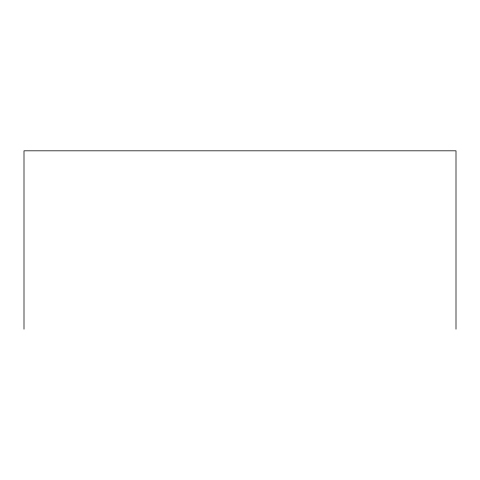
<?xml version="1.0" encoding="UTF-8"?>
<svg xmlns="http://www.w3.org/2000/svg" width="480" height="480" viewBox="0 0 480 480"><rect width="100%" height="100%" fill="white"/><g stroke="black" fill="none" stroke-linecap="round" stroke-linejoin="round"><path stroke-width="0.72" d="M456 329.184L456 150.816L24 150.816L24 329.184"/></g></svg>
